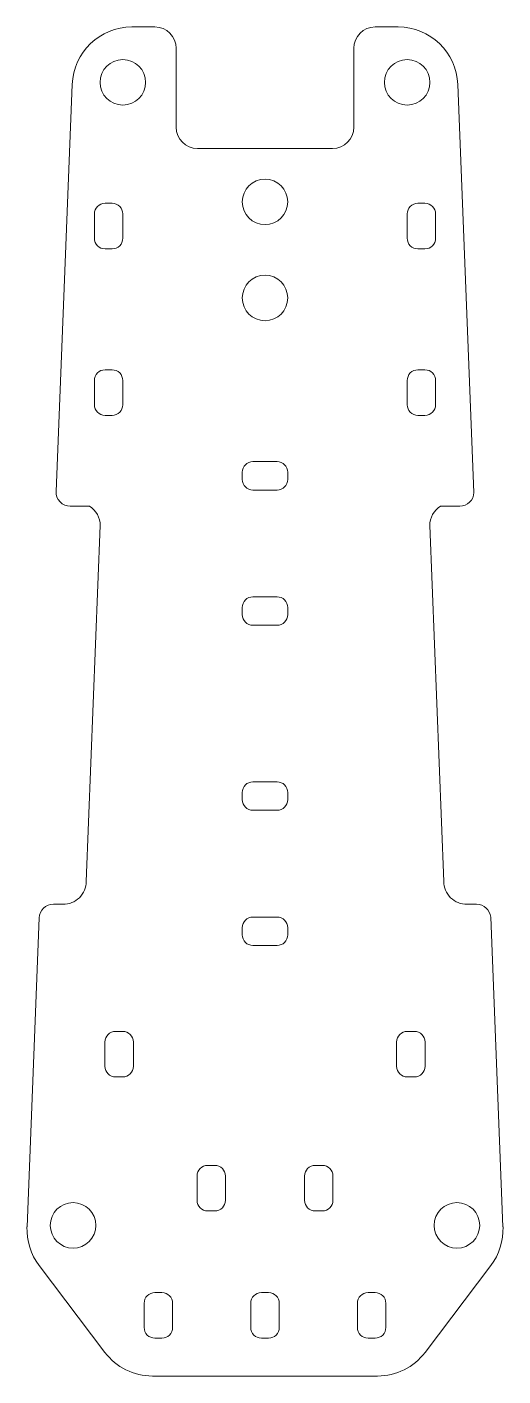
# Model space of a CAD drawing. Header units: millimetres. Extents: x -16.7 to 16.7, y -47.2 to 47.5.
import ezdxf

# ---------------------------------------------------------------- set-up
doc = ezdxf.new("R2010")
doc.units = ezdxf.units.MM

msp = doc.modelspace()

# ---------------------------------------------------------------- linework, layer by layer
at = {"color": 7, "linetype": 'Continuous', "lineweight": 15}
for p, q in [((-7.752, 47.54), (-9.366, 47.54)), ((9.363, 47.54), (7.75, 47.54)), ((-6.252, 40.5), (-6.252, 46.04)), ((6.25, 46.04), (6.25, 40.5)), ((-13.563, 43.506), (-14.695, 14.904)), ((14.695, 14.842), (13.56, 43.506)), ((4.75, 39), (-4.752, 39)), ((-10.75, 35.15), (-11.25, 35.15)), ((11.25, 35.15), (10.75, 35.15)), ((-12, 34.4), (-12, 32.7)), ((-10, 32.7), (-10, 34.4)), ((10, 34.4), (10, 32.7)), ((12, 32.7), (12, 34.4)), ((-11.25, 31.95), (-10.75, 31.95)), ((10.75, 31.95), (11.25, 31.95)), ((-10.75, 23.45), (-11.25, 23.45)), ((11.25, 23.45), (10.75, 23.45)), ((-12, 22.7), (-12, 21)), ((-10, 21), (-10, 22.7)), ((10, 22.7), (10, 21)), ((12, 21), (12, 22.7)), ((-11.25, 20.25), (-10.75, 20.25)), ((10.75, 20.25), (11.25, 20.25)), ((-1.6, 16.25), (-1.6, 15.75)), ((0.85, 17), (-0.85, 17)), ((1.6, 15.75), (1.6, 16.25)), ((-0.85, 15), (0.85, 15)), ((-13.696, 13.864), (-12.353, 13.864)), ((12.353, 13.864), (13.696, 13.864)), ((-11.589, 12.5), (-12.578, -12.5)), ((12.578, -12.5), (11.589, 12.5)), ((-1.6, 6.75), (-1.6, 6.25)), ((0.85, 7.5), (-0.85, 7.5)), ((1.6, 6.25), (1.6, 6.75)), ((-0.85, 5.5), (0.85, 5.5)), ((0.85, -5.5), (-0.85, -5.5)), ((-1.6, -6.25), (-1.6, -6.75)), ((1.6, -6.75), (1.6, -6.25)), ((-0.85, -7.5), (0.85, -7.5)), ((-14.21, -14.1), (-14.882, -14.1)), ((14.882, -14.1), (14.21, -14.1)), ((-15.881, -15.06), (-16.74, -36.776)), ((0.85, -15), (-0.85, -15)), ((16.74, -36.776), (15.878, -15.019)), ((-1.6, -15.75), (-1.6, -16.25)), ((1.6, -16.25), (1.6, -15.75)), ((-0.85, -17), (0.85, -17)), ((-10.01, -23.037), (-10.51, -23.037)), ((10.51, -23.037), (10.01, -23.037)), ((-11.26, -23.787), (-11.26, -25.487)), ((-9.26, -25.487), (-9.26, -23.787)), ((9.26, -23.787), (9.26, -25.487)), ((11.26, -25.487), (11.26, -23.787)), ((-10.51, -26.237), (-10.01, -26.237)), ((10.01, -26.237), (10.51, -26.237)), ((-3.53, -32.45), (-4.03, -32.45)), ((4.03, -32.45), (3.53, -32.45)), ((-4.78, -33.2), (-4.78, -34.9)), ((-2.78, -34.9), (-2.78, -33.2)), ((2.78, -33.2), (2.78, -34.9)), ((4.78, -34.9), (4.78, -33.2)), ((-4.03, -35.65), (-3.53, -35.65)), ((3.53, -35.65), (4.03, -35.65)), ((-15.891, -39.479), (-11.26, -45.587)), ((11.26, -45.587), (15.891, -39.48)), ((-7.25, -41.39), (-7.75, -41.39)), ((0.25, -41.39), (-0.25, -41.39)), ((7.75, -41.39), (7.25, -41.39)), ((-8.5, -42.14), (-8.5, -43.84)), ((-6.5, -43.84), (-6.5, -42.14)), ((-1, -42.14), (-1, -43.84)), ((1, -43.84), (1, -42.14)), ((6.5, -42.14), (6.5, -43.84)), ((8.5, -43.84), (8.5, -42.14)), ((-7.75, -44.59), (-7.25, -44.59)), ((-0.25, -44.59), (0.25, -44.59)), ((7.25, -44.59), (7.75, -44.59)), ((-7.914, -47.25), (7.914, -47.25))]:
    msp.add_line(p, q, dxfattribs=at)
for centre in [(-10, 43.65), (10, 43.65), (0, 35.25), (0, 28.5), (-13.5, -36.666), (13.5, -36.666)]:
    msp.add_circle(centre, 1.6, dxfattribs=at)
for centre, radius, start, end in [((-9.366, 43.34), 4.2, 90, 177.73333), ((-7.752, 46.04), 1.5, 0, 90), ((7.75, 46.04), 1.5, 90, 180), ((9.363, 43.34), 4.2, 2.26875, 90), ((-4.752, 40.5), 1.5, 180, 270), ((4.75, 40.5), 1.5, 270, 0), ((-11.25, 34.4), 0.75, 90, 180), ((-10.75, 34.4), 0.75, 360, 90), ((10.75, 34.4), 0.75, 90, 180), ((11.25, 34.4), 0.75, 360, 90), ((-11.25, 32.7), 0.75, 180, 270), ((-10.75, 32.7), 0.75, 270, 0), ((10.75, 32.7), 0.75, 180, 270), ((11.25, 32.7), 0.75, 270, 0), ((-11.25, 22.7), 0.75, 90, 180), ((-10.75, 22.7), 0.75, 0, 90), ((10.75, 22.7), 0.75, 90, 180), ((11.25, 22.7), 0.75, 0, 90), ((-11.25, 21), 0.75, 180, 270), ((-10.75, 21), 0.75, 270, 0), ((10.75, 21), 0.75, 180, 270), ((11.25, 21), 0.75, 270, 0), ((-0.85, 16.25), 0.75, 90, 180), ((0.85, 16.25), 0.75, 0, 90), ((-0.85, 15.75), 0.75, 180, 270), ((0.85, 15.75), 0.75, 270, 0), ((-13.696, 14.864), 1, 177.73333, 270), ((13.696, 14.864), 1, 270, 358.7129), ((-13.189, 12.5), 1.6, 0, 58.48888), ((13.189, 12.5), 1.6, 121.51112, 180), ((-0.85, 6.75), 0.75, 90, 180), ((0.85, 6.75), 0.75, 0, 90), ((-0.85, 6.25), 0.75, 180, 270), ((0.85, 6.25), 0.75, 270, 0), ((-0.85, -6.25), 0.75, 90, 180), ((0.85, -6.25), 0.75, 0, 90), ((-0.85, -6.75), 0.75, 180, 270), ((0.85, -6.75), 0.75, 270, 0), ((-14.178, -12.5), 1.6, 268.86666, 360), ((14.178, -12.5), 1.6, 180, 271.13334), ((-14.882, -15.1), 1, 90, 177.73333), ((14.882, -15.1), 1, 4.61808, 90), ((-0.85, -15.75), 0.75, 90, 180), ((0.85, -15.75), 0.75, 0, 90), ((-0.85, -16.25), 0.75, 180, 270), ((0.85, -16.25), 0.75, 270, 0), ((-10.51, -23.787), 0.75, 90, 180), ((-10.01, -23.787), 0.75, 0, 90), ((10.01, -23.787), 0.75, 90, 180), ((10.51, -23.787), 0.75, 0, 90), ((-10.51, -25.487), 0.75, 180, 270), ((-10.01, -25.487), 0.75, 270, 0), ((10.01, -25.487), 0.75, 180, 270), ((10.51, -25.487), 0.75, 270, 0), ((-4.03, -33.2), 0.75, 90, 180), ((-3.53, -33.2), 0.75, 0, 90), ((3.53, -33.2), 0.75, 90, 180), ((4.03, -33.2), 0.75, 0, 90), ((-4.03, -34.9), 0.75, 180, 270), ((-3.53, -34.9), 0.75, 270, 0), ((3.53, -34.9), 0.75, 180, 270), ((4.03, -34.9), 0.75, 270, 0), ((-12.544, -36.942), 4.2, 177.73333, 217.16513), ((12.544, -36.942), 4.2, 322.83487, 2.26875), ((-7.75, -42.14), 0.75, 90, 180), ((-7.25, -42.14), 0.75, 0, 90), ((-0.25, -42.14), 0.75, 90, 180), ((0.25, -42.14), 0.75, 0, 90), ((7.25, -42.14), 0.75, 90, 180), ((7.75, -42.14), 0.75, 0, 90), ((-7.75, -43.84), 0.75, 180, 270), ((-7.25, -43.84), 0.75, 270, 0), ((-0.25, -43.84), 0.75, 180, 270), ((0.25, -43.84), 0.75, 270, 0), ((7.25, -43.84), 0.75, 180, 270), ((7.75, -43.84), 0.75, 270, 0), ((-7.914, -43.05), 4.2, 217.16513, 270), ((7.914, -43.05), 4.2, 270, 322.83487)]:
    msp.add_arc(centre, radius, start, end, dxfattribs=at)

doc.saveas('drawing.dxf')
